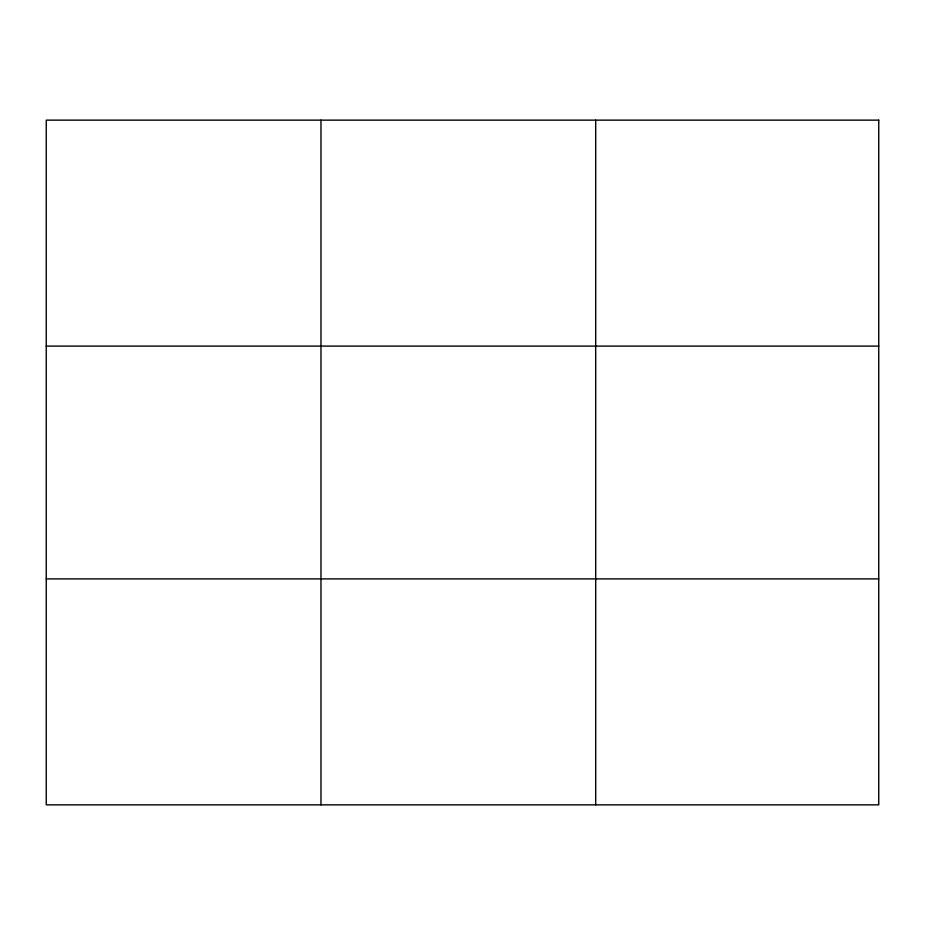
<?xml version="1.0" encoding="UTF-8"?>
<svg xmlns="http://www.w3.org/2000/svg" width="925" height="925" viewBox="0 0 925 925"><rect width="100%" height="100%" fill="white"/><g stroke="black" fill="none" stroke-linecap="round" stroke-linejoin="round"><path stroke-width="1.39" d="M320.975 120.146L320.975 804.854M595.7 120.146L595.7 804.854M46.25 346.1L878.75 346.1M46.25 578.9L878.75 578.9M878.75 120.146L878.75 804.854L46.25 804.854L46.25 120.146L878.75 120.146"/></g></svg>
